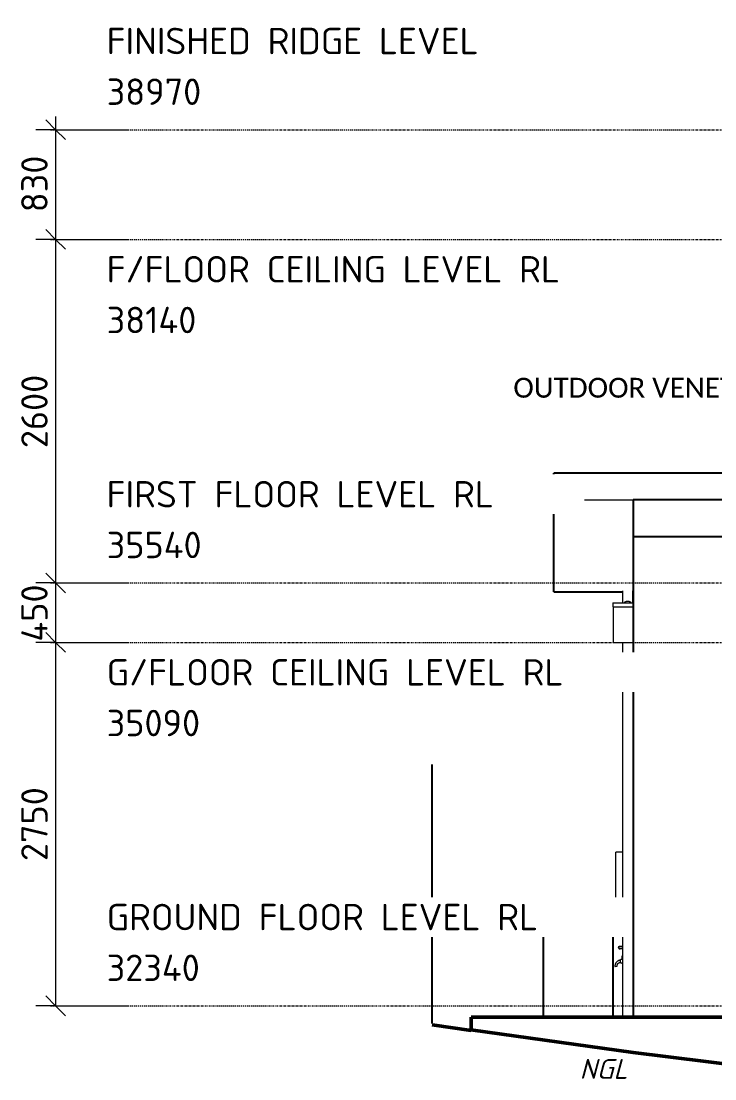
# Model space of a CAD drawing. Header units: millimetres. Extents: x 23342 to 46688, y 31334 to 41447.
# Drawn here: x 23342 to 28595, y 31787 to 39791 of the extents above; entities that cross this region are included whole.
import ezdxf

# ---------------------------------------------------------------- set-up
doc = ezdxf.new("R2010")
doc.units = ezdxf.units.MM
doc.linetypes.add('Caché', pattern=[7.14375, 4.7625, -2.38125])
doc.linetypes.add('Centre', pattern=[30, 12, -6, 6, -6])
for name, color, linetype, lineweight in [('A-ANNO-DIMS', 211, 'Continuous', 9), ('A-ANNO-DIMS-100', 211, 'Continuous', 9), ('A-DETL', 90, 'Continuous', 9), ('A-DETL-MEDM', 33, 'Continuous', 25), ('A-DETL-WIDE', 214, 'Continuous', 50), ('A-FLOR-LEVL', 51, 'Continuous', 9), ('A-GENM', 13, 'Continuous', 9), ('A-ROOF', 132, 'Continuous', 9), ('E-ELEC-FIXT', 91, 'Continuous', 9), ('G-ANNO-TEXT', 231, 'Continuous', 9), ('P-SANR-FIXT', 6, 'Continuous', 9), ('Q-SPCQ', 91, 'Continuous', 9)]:
    doc.layers.add(name, color=color, linetype=linetype, lineweight=lineweight)
doc.styles.add('Calibri', font='calibri.ttf', dxfattribs={"height": 150})
doc.styles.add('ISOCPEUR', font='ISOCPEUR.ttf', dxfattribs={"height": 200})
doc.styles.add('ISOCPEUR_I', font='', dxfattribs={"height": 150})
doc.styles.get('ISOCPEUR_I').set_extended_font_data('ISOCPEUR', italic=True)
doc.dimstyles.new('2_0mm_ISOCPEUR', dxfattribs={"dimscale": 304.8, "dimtxt": 200.550994, "dimasz": 0.492126, "dimexe": 0.492126, "dimexo": 0.0625, "dimgap": 0, "dimtad": 1, "dimdec": 0, "dimzin": 0, "dimdsep": 46, "dimtxsty": 'ISOCPEUR', "dimblk1": 'OBLIQUE', "dimblk2": 'OBLIQUE', "dimsah": 1, "dimcen": 0.09, "dimdle": 0.328084, "dimazin": 0, "dimtfac": 1, "dimtdec": 4, "dimtix": 1, "dimtmove": 0, "dimatfit": 3, "dimfxl": 1.804462, "dimfxlon": 1, "dimtvp": 1, "dimtolj": 1, "dimtzin": 0, "dimarcsym": 2})

# ---------------------------------------------------------------- blocks, each defined once
blk = doc.blocks.new('Meter box - Type 1-1980878-front')
at = {"layer": 'E-ELEC-FIXT'}
for p, q in [((27845.7, 32903.1), (27845.7, 33503.1)), ((27895.4, 33503.1), (27845.7, 33503.1)), ((27845.7, 32903.1), (27895.4, 32903.1))]:
    blk.add_line(p, q, dxfattribs=at)
blk = doc.blocks.new('Downpipe - 450 Eave-1917928-front')
at = {"layer": 'A-GENM'}
for p, q in [((27894.9, 35481), (27894.9, 35390)), ((27974.9, 35390), (27974.9, 35481)), ((27894.9, 35090), (27894.9, 33503.1)), ((27894.9, 32903.1), (27894.9, 32789.1)), ((27894.9, 32771.4), (27894.9, 32748.2)), ((27894.9, 32729.2), (27894.9, 32714.9)), ((27894.9, 32658.9), (27894.9, 32340))]:
    blk.add_line(p, q, dxfattribs=at)
for points, knots in [([(27934.9, 35400), (27931.4, 35400), (27926.2, 35399.4), (27919.6, 35397.3), (27914.9, 35395.2), (27911.2, 35393), (27908.9, 35391.2), (27907.9, 35390.4), (27907.6, 35390.1)], [0, 0, 0, 0, 0.0833333, 0.125, 0.1666667, 0.2083333, 0.2291667, 0.2394778, 0.2394778, 0.2394778, 0.2394778]), ([(27962.3, 35390.1), (27961.9, 35390.4), (27961, 35391.2), (27958.6, 35393), (27955, 35395.2), (27950.3, 35397.3), (27943.6, 35399.4), (27938.4, 35400), (27934.9, 35400)], [0.7605222, 0.7605222, 0.7605222, 0.7605222, 0.7708333, 0.7916667, 0.8333333, 0.875, 0.9166667, 1, 1, 1, 1])]:
    blk.add_open_spline(points, degree=3, knots=knots, dxfattribs=at)
blk = doc.blocks.new('Downpipe - RH DP-1906953-front')
at = {"layer": 'A-GENM'}
for p, q in [((27822.4, 35390), (27975.4, 35390)), ((27822.4, 35390), (27822.4, 35360)), ((27822.4, 35360), (27975.4, 35360)), ((27825.4, 35360), (27825.4, 35093)), ((27825.4, 35093), (27825.4, 35090)), ((27825.4, 35090), (27975.4, 35090)), ((27895.4, 35090), (27895.4, 32254))]:
    blk.add_line(p, q, dxfattribs=at)
blk = doc.blocks.new('Tap - Tap-1959228-front')
at = {"layer": 'P-SANR-FIXT'}
for p, q in [((27894.8, 32748.2), (27894.8, 32729.2)), ((27895.3, 32748.2), (27894.8, 32748.2)), ((27876.9, 32686.3), (27876.9, 32685)), ((27876.9, 32683.5), (27876.9, 32667.1)), ((27876.9, 32667.1), (27895.4, 32658.8)), ((27895.4, 32658.8), (27876.9, 32667.1)), ((27889.3, 32714.9), (27889.3, 32692.9)), ((27895.4, 32714.9), (27889.3, 32714.9)), ((27890.3, 32716.5), (27890.3, 32714.9)), ((27895.4, 32716.5), (27890.3, 32716.5)), ((27892.7, 32689.9), (27895.4, 32689.9)), ((27894.8, 32729.2), (27895.3, 32729.2)), ((27895, 32729.2), (27895, 32716.5)), ((27838.5, 32637.6), (27854.2, 32638.6)), ((27838.5, 32637.6), (27839.5, 32637.7))]:
    blk.add_line(p, q, dxfattribs=at)
at = {"layer": 'P-SANR-FIXT', "flags": 128}
for points in [[(27895.4, 32788.6), (27887.5, 32787.4), (27877.1, 32788.9), (27869.7, 32788), (27865.9, 32780)], [(27865.9, 32780), (27869.7, 32788), (27877.1, 32788.9), (27887.5, 32787.4), (27895.4, 32788.6)], [(27865.9, 32780), (27869.7, 32772), (27877.1, 32771), (27887.5, 32772.6), (27895.4, 32771.3)], [(27895.4, 32771.3), (27887.5, 32772.6), (27877.1, 32771), (27869.7, 32772), (27865.9, 32780)], [(27876.9, 32684.8), (27875.1, 32684.5), (27873.3, 32684.2), (27871.6, 32683.7), (27869.9, 32683.2), (27868.2, 32682.7), (27866.5, 32682), (27864.8, 32681.3), (27863.2, 32680.6), (27861.6, 32679.7), (27860.1, 32678.8), (27858.6, 32677.9), (27857.1, 32676.9), (27855.6, 32675.8), (27854.3, 32674.7), (27852.9, 32673.5), (27851.6, 32672.2), (27850.4, 32670.9), (27849.2, 32669.6), (27848, 32668.2), (27846.9, 32666.8), (27845.9, 32665.3), (27845, 32663.8), (27844, 32662.3), (27843.2, 32660.7), (27842.4, 32659.1), (27841.7, 32657.4), (27841.1, 32655.7), (27840.5, 32654), (27840, 32652.3), (27839.5, 32650.6), (27839.2, 32648.8), (27838.9, 32647.1), (27838.6, 32645.3), (27838.5, 32643.5), (27838.4, 32641.7), (27838.4, 32639.9), (27838.4, 32638.1), (27838.5, 32637.6)], [(27854.4, 32638.6), (27854.4, 32639.8), (27854.4, 32640.9), (27854.4, 32642.1), (27854.5, 32643.2), (27854.6, 32644.4), (27854.8, 32645.5), (27855.1, 32646.7), (27855.3, 32647.8), (27855.6, 32648.9), (27856, 32650), (27856.4, 32651.1), (27856.9, 32652.1), (27857.3, 32653.2), (27857.9, 32654.2), (27858.4, 32655.2), (27859.1, 32656.2), (27859.7, 32657.1), (27860.4, 32658.1), (27861.1, 32658.9), (27861.9, 32659.8), (27862.7, 32660.7), (27863.5, 32661.5), (27864.3, 32662.2), (27865.2, 32663), (27866.1, 32663.7), (27867.1, 32664.3), (27868.1, 32665), (27869.1, 32665.5), (27870.1, 32666.1), (27871.1, 32666.6), (27872.2, 32667.1), (27873.2, 32667.5), (27874.3, 32667.9), (27875.4, 32668.2), (27876.5, 32668.5), (27876.9, 32668.5)], [(27889.3, 32692.9), (27883.1, 32690), (27876.9, 32686.3)], [(27876.9, 32686.3), (27883.1, 32690), (27889.3, 32692.9)]]:
    blk.add_lwpolyline(points, dxfattribs=at)
at = {"layer": 'P-SANR-FIXT'}
blk.add_open_spline([(27892.7, 32689.9), (27892, 32690.5), (27890.8, 32691.6), (27889.6, 32692.7), (27889.3, 32692.9), (27889.3, 32692.9)], degree=3, dxfattribs=at)
blk = doc.blocks.new('ACTRON UNIT - SRA171C-2646790-front')
at = {"layer": 'A-DETL-MEDM'}
for p, q in [((27295.4, 32926), (27295.4, 32254)), ((27345.4, 32926), (27775.4, 32926)), ((27825.4, 32926), (27775.4, 32926)), ((27825.4, 32254), (27825.4, 32926))]:
    blk.add_line(p, q, dxfattribs=at)
at = {"layer": 'Q-SPCQ'}
blk.add_line((27345.4, 32926), (27295.4, 32926), dxfattribs=at)
blk = doc.blocks.new('DIMBLOCK1-front')
at = {"layer": 'A-ANNO-DIMS-100'}
for p, q in [((23603, 39070), (23603, 38140)), ((23603, 38970), (23528, 39045)), ((23603, 38970), (23453, 38970)), ((23603, 38970), (23678, 38895)), ((23603, 38970), (24153, 38970)), ((23603, 38140), (23528, 38215)), ((23603, 38140), (23453, 38140)), ((23603, 38140), (23678, 38065)), ((23603, 38140), (24153, 38140))]:
    blk.add_line(p, q, dxfattribs=at)
at = {"layer": 'A-ANNO-DIMS-100', "color": 0, "insert": (23342.4, 38345), "char_height": 200, "width": 504.026, "attachment_point": 1, "rotation": 90, "line_spacing_factor": 1.135194, "style": 'ISOCPEUR'}
blk.add_mtext('830', dxfattribs=at)
blk = doc.blocks.new('_Oblique')
at = {"color": 0, "linetype": 'ByBlock', "lineweight": -2}
blk.add_line((-0.5, -0.5), (0.5, 0.5), dxfattribs=at)
blk = doc.blocks.new('DIMBLOCK2-front')
at = {"layer": 'A-ANNO-DIMS-100'}
for p, q in [((23603, 38140), (23528, 38215)), ((23603, 38140), (23453, 38140)), ((23603, 38140), (23603, 35540)), ((23603, 38140), (23678, 38065)), ((23603, 38140), (24153, 38140)), ((23603, 35540), (23453, 35540)), ((23603, 35540), (23528, 35615)), ((23603, 35540), (23678, 35465)), ((23603, 35540), (24153, 35540))]:
    blk.add_line(p, q, dxfattribs=at)
at = {"layer": 'A-ANNO-DIMS-100', "color": 0, "insert": (23342.4, 36560), "char_height": 200, "width": 672.035, "attachment_point": 1, "rotation": 90, "line_spacing_factor": 1.135194, "style": 'ISOCPEUR'}
blk.add_mtext('2600', dxfattribs=at)
blk = doc.blocks.new('DIMBLOCK3-front')
at = {"layer": 'A-ANNO-DIMS-100'}
for p, q in [((23603, 35540), (23453, 35540)), ((23603, 35540), (23528, 35615)), ((23603, 35540), (23603, 35090)), ((23603, 35540), (23678, 35465)), ((23603, 35540), (24153, 35540)), ((23603, 35090), (23528, 35165)), ((23603, 35090), (23453, 35090)), ((23603, 35090), (23678, 35015)), ((23603, 35090), (24153, 35090))]:
    blk.add_line(p, q, dxfattribs=at)
at = {"layer": 'A-ANNO-DIMS-100', "color": 0, "insert": (23342.4, 35095.5), "char_height": 200, "width": 526.73, "attachment_point": 1, "rotation": 90, "line_spacing_factor": 1.135194, "style": 'ISOCPEUR'}
blk.add_mtext('450', dxfattribs=at)
blk = doc.blocks.new('DIMBLOCK4-front')
at = {"layer": 'A-ANNO-DIMS-100'}
for p, q in [((23603, 35090), (23528, 35165)), ((23603, 35090), (23453, 35090)), ((23603, 35090), (23603, 32340)), ((23603, 35090), (23678, 35015)), ((23603, 35090), (24153, 35090)), ((23603, 32340), (23453, 32340)), ((23603, 32340), (23528, 32415)), ((23603, 32340), (23678, 32265)), ((23603, 32340), (24153, 32340))]:
    blk.add_line(p, q, dxfattribs=at)
at = {"layer": 'A-ANNO-DIMS-100', "color": 0, "insert": (23342.4, 33435), "char_height": 200, "width": 672.035, "attachment_point": 1, "rotation": 90, "line_spacing_factor": 1.135194, "style": 'ISOCPEUR'}
blk.add_mtext('2750', dxfattribs=at)

msp = doc.modelspace()

# ---------------------------------------------------------------- linework, layer by layer
at = {"layer": 'A-DETL', "linetype": 'Caché', "lineweight": 25}
msp.add_line((26455.4, 32206.5), (26455.4, 34166.5), dxfattribs=at)
at = {"layer": 'A-DETL', "lineweight": 50}
for p, q in [((26747.5, 32159), (27975.4, 31986.4)), ((27975.4, 31986.4), (28948.1, 31866.9))]:
    msp.add_line(p, q, dxfattribs=at)
at = {"layer": 'A-DETL-MEDM'}
for p, q in [((27375.4, 35473.9), (27375.4, 36371.2)), ((30610.4, 36371.2), (27375.4, 36371.2)), ((27975.4, 36169.4), (27975.4, 32254)), ((30610.4, 36169.4), (27975.4, 36169.4)), ((40590.4, 35890), (27975.4, 35890)), ((27375.4, 35473.9), (27894.9, 35473.9))]:
    msp.add_line(p, q, dxfattribs=at)
at = {"layer": 'A-DETL-WIDE'}
for p, q in [((26750.1, 32154), (26453, 32195.8)), ((36168.1, 32254), (26750.1, 32254)), ((26750.1, 32254), (26750.1, 32154))]:
    msp.add_line(p, q, dxfattribs=at)
at = {"layer": 'A-FLOR-LEVL', "linetype": 'Centre'}
for p, q in [((23564.5, 38970), (46688, 38970)), ((23564.5, 38140), (46688, 38140)), ((23564.5, 35540), (46688, 35540)), ((23564.5, 35090), (46688, 35090)), ((23564.5, 32340), (46688, 32340))]:
    msp.add_line(p, q, dxfattribs=at)
at = {"layer": 'A-ROOF'}
msp.add_line((27375.4, 36169.4), (27975.4, 36169.4), dxfattribs=at)

# ---------------------------------------------------------------- block references
at = {"layer": 'A-DETL-MEDM'}
msp.add_blockref('ACTRON UNIT - SRA171C-2646790-front', (0, 0), dxfattribs=at)
at = {"layer": 'A-GENM'}
for name in ['Downpipe - 450 Eave-1917928-front', 'Downpipe - RH DP-1906953-front']:
    msp.add_blockref(name, (0, 0), dxfattribs=at)
at = {"layer": 'E-ELEC-FIXT'}
msp.add_blockref('Meter box - Type 1-1980878-front', (0, 0), dxfattribs=at)
at = {"layer": 'P-SANR-FIXT'}
msp.add_blockref('Tap - Tap-1959228-front', (0, 0), dxfattribs=at)

# ---------------------------------------------------------------- texts
at = {"layer": 'A-FLOR-LEVL', "char_height": 200, "attachment_point": 1, "style": 'ISOCPEUR', "bg_fill": 3, "box_fill_scale": 1.25, "bg_fill_color": 9, "bg_fill_true_color": 13158600, "bg_fill_transparency": 0}
for s, insert, width in [('FINISHED RIDGE LEVEL', (23989.3, 39741.4), 3383.121), ('35090', (23989.3, 34579.8), 881.856), ('32340', (23989.3, 32727.4), 905.907)]:
    msp.add_mtext(s, dxfattribs=dict(at, insert=insert, width=width))
at = {"layer": 'G-ANNO-TEXT', "color": 7, "char_height": 150, "attachment_point": 1}
for s, insert, width, style in [('OUTDOOR VENETIAN BLIND', (27069, 37092.2), 3375.104, 'Calibri'), ('NGL', (27570.8, 31937.1), 416.877, 'ISOCPEUR_I')]:
    msp.add_mtext(s, dxfattribs=dict(at, insert=insert, width=width, style=style))

# ---------------------------------------------------------------- dimensions: what is measured, and where the dimension line sits
at = {"layer": 'A-ANNO-DIMS'}
for base, p1, p2, override, picture, middle in [((23603, 38140), (24153, 38970), (24153, 38140), {"dimpost": '<>', "dimfxl": 829.983894}, 'DIMBLOCK1-front', (23503, 38555)), ((23603, 35540), (24153, 38140), (24153, 35540), {"dimpost": '<>', "dimfxl": 2600}, 'DIMBLOCK2-front', (23503, 36840))]:
    dim = msp.add_linear_dim(base=base, p1=p1, p2=p2, angle=90, dimstyle='2_0mm_ISOCPEUR', override=override, dxfattribs=at)
    dim.commit()
    dim.dimension.update_dxf_attribs({"geometry": picture, "text_midpoint": middle})

# ---------------------------------------------------------------- next in the draw order: texts
at = {"layer": 'A-FLOR-LEVL', "char_height": 200, "attachment_point": 1, "style": 'ISOCPEUR', "bg_fill": 3, "box_fill_scale": 1.25, "bg_fill_color": 9, "bg_fill_true_color": 13158600, "bg_fill_transparency": 0}
for s, insert, width in [('38970', (23989.3, 39357.4), 881.856), ('F/FLOOR CEILING LEVEL RL', (23989.3, 38013.8), 4144.724), ('38140', (23989.3, 37629.8), 849.789), ('FIRST FLOOR LEVEL RL', (23989.3, 36311.4), 3567.509), ('35540', (23989.3, 35927.4), 905.907), ('G/FLOOR CEILING LEVEL RL', (23989.3, 34963.8), 4168.775), ('GROUND FLOOR LEVEL RL', (23989.3, 33111.4), 3920.252)]:
    msp.add_mtext(s, dxfattribs=dict(at, insert=insert, width=width))

# ---------------------------------------------------------------- next in the draw order: dimensions: what is measured, and where the dimension line sits
at = {"layer": 'A-ANNO-DIMS'}
for base, p1, p2, override, picture, middle in [((23603, 35090), (24153, 35540), (24153, 35090), {"dimpost": '<>', "dimfxl": 450}, 'DIMBLOCK3-front', (23503, 35315)), ((23603, 32340), (24153, 35090), (24153, 32340), {"dimpost": '<>', "dimfxl": 2750}, 'DIMBLOCK4-front', (23503, 33715))]:
    dim = msp.add_linear_dim(base=base, p1=p1, p2=p2, angle=90, dimstyle='2_0mm_ISOCPEUR', override=override, dxfattribs=at)
    dim.commit()
    dim.dimension.update_dxf_attribs({"geometry": picture, "text_midpoint": middle})

doc.saveas('drawing.dxf')
